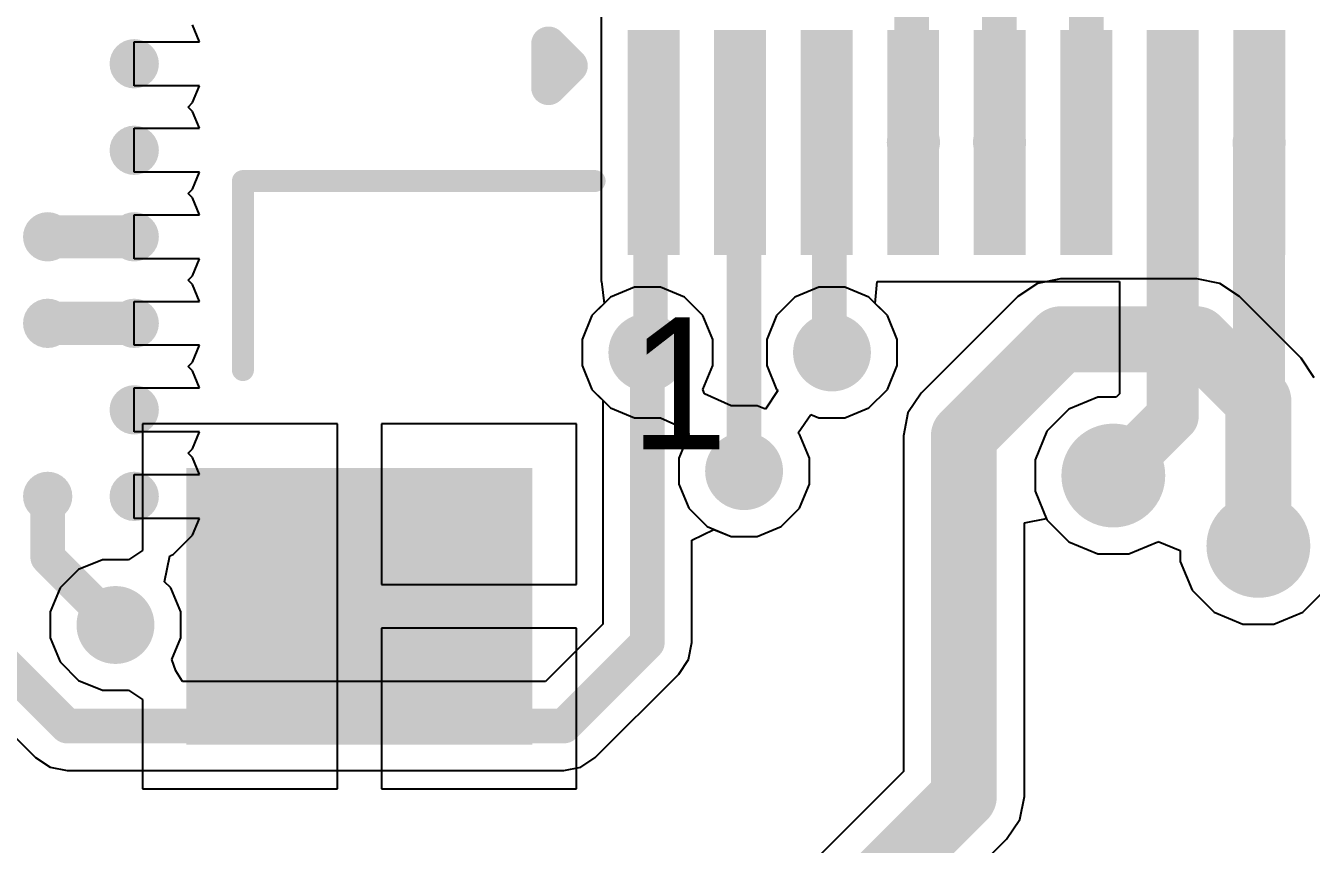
# Model space of a CAD drawing. Header units: millimetres. Extents: x -0.05 to 1.48, y -0.21 to 0.41.
# Drawn here: x 0.6704 to 0.9628, y 0.0419 to 0.2281 of the extents above; entities that cross this region are included whole.
import ezdxf

# ---------------------------------------------------------------- set-up
doc = ezdxf.new("R2010")
doc.units = ezdxf.units.MM
doc.header["$MEASUREMENT"] = 0
for name, color, linetype in [('BottomLayer', 5, 'Continuous'), ('BottomPaste', 16, 'Continuous'), ('BottomSolder', 6, 'Continuous'), ('TopLayer', 1, 'Continuous'), ('TopOverlay', 2, 'Continuous'), ('TopPaste', 8, 'Continuous'), ('TopSolder', 216, 'Continuous'), ('ViaHoleLayer', 16, 'Continuous')]:
    doc.layers.add(name, color=color, linetype=linetype)

# ---------------------------------------------------------------- blocks, each defined once
blk = doc.blocks.new('_____2____40_B_15')
at = {"layer": 'BottomLayer'}
h = blk.add_hatch(color=5, dxfattribs=at)
edge = h.paths.add_edge_path()
edge.add_arc((-0.1082677, 0.0787401), 0.0056102, 0, 360)
h = blk.add_hatch(color=5, dxfattribs=at)
edge = h.paths.add_edge_path()
edge.add_arc((-0.0885827, 0.0787401), 0.0056102, 0, 360)
h = blk.add_hatch(color=5, dxfattribs=at)
edge = h.paths.add_edge_path()
edge.add_arc((-0.0688976, 0.0787401), 0.0056102, 0, 360)
h = blk.add_hatch(color=5, dxfattribs=at)
edge = h.paths.add_edge_path()
edge.add_arc((-0.0492126, 0.0787401), 0.0056102, 0, 360)
h = blk.add_hatch(color=5, dxfattribs=at)
edge = h.paths.add_edge_path()
edge.add_arc((-0.0295275, 0.0787401), 0.0056102, 0, 360)
h = blk.add_hatch(color=5, dxfattribs=at)
edge = h.paths.add_edge_path()
edge.add_arc((-0.0098425, 0.0787401), 0.0056102, 0, 360)
h = blk.add_hatch(color=5, dxfattribs=at)
edge = h.paths.add_edge_path()
edge.add_arc((0.0098425, 0.0787401), 0.0056102, 0, 360)
h = blk.add_hatch(color=5, dxfattribs=at)
edge = h.paths.add_edge_path()
edge.add_arc((0.0295276, 0.0787401), 0.0056102, 0, 360)
h = blk.add_hatch(color=5, dxfattribs=at)
edge = h.paths.add_edge_path()
edge.add_arc((0.0492126, 0.0787401), 0.0056102, 0, 360)
h = blk.add_hatch(color=5, dxfattribs=at)
edge = h.paths.add_edge_path()
edge.add_arc((0.0688976, 0.0787401), 0.0056102, 0, 360)
h = blk.add_hatch(color=5, dxfattribs=at)
edge = h.paths.add_edge_path()
edge.add_arc((0.0885827, 0.0787401), 0.0056102, 0, 360)
h = blk.add_hatch(color=5, dxfattribs=at)
edge = h.paths.add_edge_path()
edge.add_arc((0.1082677, 0.0787401), 0.0056102, 0, 360)
h = blk.add_hatch(color=5, dxfattribs=at)
edge = h.paths.add_edge_path()
edge.add_arc((-0.1082677, 0.0590551), 0.0056102, 0, 360)
h = blk.add_hatch(color=5, dxfattribs=at)
edge = h.paths.add_edge_path()
edge.add_arc((0.1082677, 0.0590551), 0.0056102, 0, 360)
h = blk.add_hatch(color=5, dxfattribs=at)
edge = h.paths.add_edge_path()
edge.add_arc((-0.1082677, 0.03937), 0.0056102, 0, 360)
h = blk.add_hatch(color=5, dxfattribs=at)
edge = h.paths.add_edge_path()
edge.add_arc((-0.0885827, 0.03937), 0.0056102, 0, 360)
h = blk.add_hatch(color=5, dxfattribs=at)
edge = h.paths.add_edge_path()
edge.add_arc((0.1082677, 0.03937), 0.0056102, 0, 360)
h = blk.add_hatch(color=5, dxfattribs=at)
edge = h.paths.add_edge_path()
edge.add_arc((-0.1082677, 0.019685), 0.0056102, 0, 360)
h = blk.add_hatch(color=5, dxfattribs=at)
edge = h.paths.add_edge_path()
edge.add_arc((-0.0885827, 0.019685), 0.0056102, 0, 360)
h = blk.add_hatch(color=5, dxfattribs=at)
edge = h.paths.add_edge_path()
edge.add_arc((0.1082677, 0.019685), 0.0056102, 0, 360)
h = blk.add_hatch(color=5, dxfattribs=at)
edge = h.paths.add_edge_path()
edge.add_arc((-0.1082677, -1e-07), 0.0056102, 0, 360)
h = blk.add_hatch(color=5, dxfattribs=at)
edge = h.paths.add_edge_path()
edge.add_arc((0.1082677, -1e-07), 0.0056102, 0, 360)
h = blk.add_hatch(color=5, dxfattribs=at)
edge = h.paths.add_edge_path()
edge.add_arc((-0.1082677, -0.0196851), 0.0056102, 0, 360)
h = blk.add_hatch(color=5, dxfattribs=at)
edge = h.paths.add_edge_path()
edge.add_arc((0.1082677, -0.0196851), 0.0056102, 0, 360)
h = blk.add_hatch(color=5, dxfattribs=at)
edge = h.paths.add_edge_path()
edge.add_arc((-0.1082677, -0.0393701), 0.0056102, 0, 360)
h = blk.add_hatch(color=5, dxfattribs=at)
edge = h.paths.add_edge_path()
edge.add_arc((0.1082677, -0.0393701), 0.0056102, 0, 360)
h = blk.add_hatch(color=5, dxfattribs=at)
edge = h.paths.add_edge_path()
edge.add_arc((-0.1082677, -0.0590552), 0.0056102, 0, 360)
h = blk.add_hatch(color=5, dxfattribs=at)
edge = h.paths.add_edge_path()
edge.add_arc((-0.0885827, -0.0590552), 0.0056102, 0, 360)
h = blk.add_hatch(color=5, dxfattribs=at)
edge = h.paths.add_edge_path()
edge.add_arc((-0.1082677, -0.0787402), 0.0056102, 0, 360)
h = blk.add_hatch(color=5, dxfattribs=at)
edge = h.paths.add_edge_path()
edge.add_arc((-0.0885827, -0.0787402), 0.0056102, 0, 360)
h = blk.add_hatch(color=5, dxfattribs=at)
edge = h.paths.add_edge_path()
edge.add_arc((-0.0688976, -0.0787402), 0.0056102, 0, 360)
h = blk.add_hatch(color=5, dxfattribs=at)
edge = h.paths.add_edge_path()
edge.add_arc((-0.0492126, -0.0787402), 0.0056102, 0, 360)
h = blk.add_hatch(color=5, dxfattribs=at)
edge = h.paths.add_edge_path()
edge.add_arc((-0.0295275, -0.0787402), 0.0056102, 0, 360)
h = blk.add_hatch(color=5, dxfattribs=at)
edge = h.paths.add_edge_path()
edge.add_arc((-0.0098425, -0.0787402), 0.0056102, 0, 360)
h = blk.add_hatch(color=5, dxfattribs=at)
edge = h.paths.add_edge_path()
edge.add_arc((0.0098425, -0.0787402), 0.0056102, 0, 360)
h = blk.add_hatch(color=5, dxfattribs=at)
edge = h.paths.add_edge_path()
edge.add_arc((0.0295276, -0.0787402), 0.0056102, 0, 360)
h = blk.add_hatch(color=5, dxfattribs=at)
edge = h.paths.add_edge_path()
edge.add_arc((0.0492126, -0.0787402), 0.0056102, 0, 360)
h = blk.add_hatch(color=5, dxfattribs=at)
edge = h.paths.add_edge_path()
edge.add_arc((0.0688976, -0.0787402), 0.0056102, 0, 360)
h = blk.add_hatch(color=5, dxfattribs=at)
edge = h.paths.add_edge_path()
edge.add_arc((0.0885827, -0.0787402), 0.0056102, 0, 360)
h = blk.add_hatch(color=5, dxfattribs=at)
edge = h.paths.add_edge_path()
edge.add_arc((0.1082677, -0.0787402), 0.0056102, 0, 360)
at = {"layer": 'BottomPaste'}
h = blk.add_hatch(color=16, dxfattribs=at)
edge = h.paths.add_edge_path()
edge.add_arc((-0.1082677, 0.0787401), 0.0056102, 0, 360)
h = blk.add_hatch(color=16, dxfattribs=at)
edge = h.paths.add_edge_path()
edge.add_arc((-0.0885827, 0.0787401), 0.0056102, 0, 360)
h = blk.add_hatch(color=16, dxfattribs=at)
edge = h.paths.add_edge_path()
edge.add_arc((-0.0688976, 0.0787401), 0.0056102, 0, 360)
h = blk.add_hatch(color=16, dxfattribs=at)
edge = h.paths.add_edge_path()
edge.add_arc((-0.0492126, 0.0787401), 0.0056102, 0, 360)
h = blk.add_hatch(color=16, dxfattribs=at)
edge = h.paths.add_edge_path()
edge.add_arc((-0.0295275, 0.0787401), 0.0056102, 0, 360)
h = blk.add_hatch(color=16, dxfattribs=at)
edge = h.paths.add_edge_path()
edge.add_arc((-0.0098425, 0.0787401), 0.0056102, 0, 360)
h = blk.add_hatch(color=16, dxfattribs=at)
edge = h.paths.add_edge_path()
edge.add_arc((0.0098425, 0.0787401), 0.0056102, 0, 360)
h = blk.add_hatch(color=16, dxfattribs=at)
edge = h.paths.add_edge_path()
edge.add_arc((0.0295276, 0.0787401), 0.0056102, 0, 360)
h = blk.add_hatch(color=16, dxfattribs=at)
edge = h.paths.add_edge_path()
edge.add_arc((0.0492126, 0.0787401), 0.0056102, 0, 360)
h = blk.add_hatch(color=16, dxfattribs=at)
edge = h.paths.add_edge_path()
edge.add_arc((0.0688976, 0.0787401), 0.0056102, 0, 360)
h = blk.add_hatch(color=16, dxfattribs=at)
edge = h.paths.add_edge_path()
edge.add_arc((0.0885827, 0.0787401), 0.0056102, 0, 360)
h = blk.add_hatch(color=16, dxfattribs=at)
edge = h.paths.add_edge_path()
edge.add_arc((0.1082677, 0.0787401), 0.0056102, 0, 360)
h = blk.add_hatch(color=16, dxfattribs=at)
edge = h.paths.add_edge_path()
edge.add_arc((-0.1082677, 0.0590551), 0.0056102, 0, 360)
h = blk.add_hatch(color=16, dxfattribs=at)
edge = h.paths.add_edge_path()
edge.add_arc((0.1082677, 0.0590551), 0.0056102, 0, 360)
h = blk.add_hatch(color=16, dxfattribs=at)
edge = h.paths.add_edge_path()
edge.add_arc((-0.1082677, 0.03937), 0.0056102, 0, 360)
h = blk.add_hatch(color=16, dxfattribs=at)
edge = h.paths.add_edge_path()
edge.add_arc((-0.0885827, 0.03937), 0.0056102, 0, 360)
h = blk.add_hatch(color=16, dxfattribs=at)
edge = h.paths.add_edge_path()
edge.add_arc((0.1082677, 0.03937), 0.0056102, 0, 360)
h = blk.add_hatch(color=16, dxfattribs=at)
edge = h.paths.add_edge_path()
edge.add_arc((-0.1082677, 0.019685), 0.0056102, 0, 360)
h = blk.add_hatch(color=16, dxfattribs=at)
edge = h.paths.add_edge_path()
edge.add_arc((-0.0885827, 0.019685), 0.0056102, 0, 360)
h = blk.add_hatch(color=16, dxfattribs=at)
edge = h.paths.add_edge_path()
edge.add_arc((0.1082677, 0.019685), 0.0056102, 0, 360)
h = blk.add_hatch(color=16, dxfattribs=at)
edge = h.paths.add_edge_path()
edge.add_arc((-0.1082677, -1e-07), 0.0056102, 0, 360)
h = blk.add_hatch(color=16, dxfattribs=at)
edge = h.paths.add_edge_path()
edge.add_arc((0.1082677, -1e-07), 0.0056102, 0, 360)
h = blk.add_hatch(color=16, dxfattribs=at)
edge = h.paths.add_edge_path()
edge.add_arc((-0.1082677, -0.0196851), 0.0056102, 0, 360)
h = blk.add_hatch(color=16, dxfattribs=at)
edge = h.paths.add_edge_path()
edge.add_arc((0.1082677, -0.0196851), 0.0056102, 0, 360)
h = blk.add_hatch(color=16, dxfattribs=at)
edge = h.paths.add_edge_path()
edge.add_arc((-0.1082677, -0.0393701), 0.0056102, 0, 360)
h = blk.add_hatch(color=16, dxfattribs=at)
edge = h.paths.add_edge_path()
edge.add_arc((0.1082677, -0.0393701), 0.0056102, 0, 360)
h = blk.add_hatch(color=16, dxfattribs=at)
edge = h.paths.add_edge_path()
edge.add_arc((-0.1082677, -0.0590552), 0.0056102, 0, 360)
h = blk.add_hatch(color=16, dxfattribs=at)
edge = h.paths.add_edge_path()
edge.add_arc((-0.0885827, -0.0590552), 0.0056102, 0, 360)
h = blk.add_hatch(color=16, dxfattribs=at)
edge = h.paths.add_edge_path()
edge.add_arc((-0.1082677, -0.0787402), 0.0056102, 0, 360)
h = blk.add_hatch(color=16, dxfattribs=at)
edge = h.paths.add_edge_path()
edge.add_arc((-0.0885827, -0.0787402), 0.0056102, 0, 360)
h = blk.add_hatch(color=16, dxfattribs=at)
edge = h.paths.add_edge_path()
edge.add_arc((-0.0688976, -0.0787402), 0.0056102, 0, 360)
h = blk.add_hatch(color=16, dxfattribs=at)
edge = h.paths.add_edge_path()
edge.add_arc((-0.0492126, -0.0787402), 0.0056102, 0, 360)
h = blk.add_hatch(color=16, dxfattribs=at)
edge = h.paths.add_edge_path()
edge.add_arc((-0.0295275, -0.0787402), 0.0056102, 0, 360)
h = blk.add_hatch(color=16, dxfattribs=at)
edge = h.paths.add_edge_path()
edge.add_arc((-0.0098425, -0.0787402), 0.0056102, 0, 360)
h = blk.add_hatch(color=16, dxfattribs=at)
edge = h.paths.add_edge_path()
edge.add_arc((0.0098425, -0.0787402), 0.0056102, 0, 360)
h = blk.add_hatch(color=16, dxfattribs=at)
edge = h.paths.add_edge_path()
edge.add_arc((0.0295276, -0.0787402), 0.0056102, 0, 360)
h = blk.add_hatch(color=16, dxfattribs=at)
edge = h.paths.add_edge_path()
edge.add_arc((0.0492126, -0.0787402), 0.0056102, 0, 360)
h = blk.add_hatch(color=16, dxfattribs=at)
edge = h.paths.add_edge_path()
edge.add_arc((0.0688976, -0.0787402), 0.0056102, 0, 360)
h = blk.add_hatch(color=16, dxfattribs=at)
edge = h.paths.add_edge_path()
edge.add_arc((0.0885827, -0.0787402), 0.0056102, 0, 360)
h = blk.add_hatch(color=16, dxfattribs=at)
edge = h.paths.add_edge_path()
edge.add_arc((0.1082677, -0.0787402), 0.0056102, 0, 360)
at = {"layer": 'BottomSolder'}
h = blk.add_hatch(color=6, dxfattribs=at)
edge = h.paths.add_edge_path()
edge.add_arc((-0.1082677, 0.0787401), 0.0056102, 0, 360)
h = blk.add_hatch(color=6, dxfattribs=at)
edge = h.paths.add_edge_path()
edge.add_arc((-0.0885827, 0.0787401), 0.0056102, 0, 360)
h = blk.add_hatch(color=6, dxfattribs=at)
edge = h.paths.add_edge_path()
edge.add_arc((-0.0688976, 0.0787401), 0.0056102, 0, 360)
h = blk.add_hatch(color=6, dxfattribs=at)
edge = h.paths.add_edge_path()
edge.add_arc((-0.0492126, 0.0787401), 0.0056102, 0, 360)
h = blk.add_hatch(color=6, dxfattribs=at)
edge = h.paths.add_edge_path()
edge.add_arc((-0.0295275, 0.0787401), 0.0056102, 0, 360)
h = blk.add_hatch(color=6, dxfattribs=at)
edge = h.paths.add_edge_path()
edge.add_arc((-0.0098425, 0.0787401), 0.0056102, 0, 360)
h = blk.add_hatch(color=6, dxfattribs=at)
edge = h.paths.add_edge_path()
edge.add_arc((0.0098425, 0.0787401), 0.0056102, 0, 360)
h = blk.add_hatch(color=6, dxfattribs=at)
edge = h.paths.add_edge_path()
edge.add_arc((0.0295276, 0.0787401), 0.0056102, 0, 360)
h = blk.add_hatch(color=6, dxfattribs=at)
edge = h.paths.add_edge_path()
edge.add_arc((0.0492126, 0.0787401), 0.0056102, 0, 360)
h = blk.add_hatch(color=6, dxfattribs=at)
edge = h.paths.add_edge_path()
edge.add_arc((0.0688976, 0.0787401), 0.0056102, 0, 360)
h = blk.add_hatch(color=6, dxfattribs=at)
edge = h.paths.add_edge_path()
edge.add_arc((0.0885827, 0.0787401), 0.0056102, 0, 360)
h = blk.add_hatch(color=6, dxfattribs=at)
edge = h.paths.add_edge_path()
edge.add_arc((0.1082677, 0.0787401), 0.0056102, 0, 360)
h = blk.add_hatch(color=6, dxfattribs=at)
edge = h.paths.add_edge_path()
edge.add_arc((-0.1082677, 0.0590551), 0.0056102, 0, 360)
h = blk.add_hatch(color=6, dxfattribs=at)
edge = h.paths.add_edge_path()
edge.add_arc((0.1082677, 0.0590551), 0.0056102, 0, 360)
h = blk.add_hatch(color=6, dxfattribs=at)
edge = h.paths.add_edge_path()
edge.add_arc((-0.1082677, 0.03937), 0.0056102, 0, 360)
h = blk.add_hatch(color=6, dxfattribs=at)
edge = h.paths.add_edge_path()
edge.add_arc((-0.0885827, 0.03937), 0.0056102, 0, 360)
h = blk.add_hatch(color=6, dxfattribs=at)
edge = h.paths.add_edge_path()
edge.add_arc((0.1082677, 0.03937), 0.0056102, 0, 360)
h = blk.add_hatch(color=6, dxfattribs=at)
edge = h.paths.add_edge_path()
edge.add_arc((-0.1082677, 0.019685), 0.0056102, 0, 360)
h = blk.add_hatch(color=6, dxfattribs=at)
edge = h.paths.add_edge_path()
edge.add_arc((-0.0885827, 0.019685), 0.0056102, 0, 360)
h = blk.add_hatch(color=6, dxfattribs=at)
edge = h.paths.add_edge_path()
edge.add_arc((0.1082677, 0.019685), 0.0056102, 0, 360)
h = blk.add_hatch(color=6, dxfattribs=at)
edge = h.paths.add_edge_path()
edge.add_arc((-0.1082677, -1e-07), 0.0056102, 0, 360)
h = blk.add_hatch(color=6, dxfattribs=at)
edge = h.paths.add_edge_path()
edge.add_arc((0.1082677, -1e-07), 0.0056102, 0, 360)
h = blk.add_hatch(color=6, dxfattribs=at)
edge = h.paths.add_edge_path()
edge.add_arc((-0.1082677, -0.0196851), 0.0056102, 0, 360)
h = blk.add_hatch(color=6, dxfattribs=at)
edge = h.paths.add_edge_path()
edge.add_arc((0.1082677, -0.0196851), 0.0056102, 0, 360)
h = blk.add_hatch(color=6, dxfattribs=at)
edge = h.paths.add_edge_path()
edge.add_arc((-0.1082677, -0.0393701), 0.0056102, 0, 360)
h = blk.add_hatch(color=6, dxfattribs=at)
edge = h.paths.add_edge_path()
edge.add_arc((0.1082677, -0.0393701), 0.0056102, 0, 360)
h = blk.add_hatch(color=6, dxfattribs=at)
edge = h.paths.add_edge_path()
edge.add_arc((-0.1082677, -0.0590552), 0.0056102, 0, 360)
h = blk.add_hatch(color=6, dxfattribs=at)
edge = h.paths.add_edge_path()
edge.add_arc((-0.0885827, -0.0590552), 0.0056102, 0, 360)
h = blk.add_hatch(color=6, dxfattribs=at)
edge = h.paths.add_edge_path()
edge.add_arc((-0.1082677, -0.0787402), 0.0056102, 0, 360)
h = blk.add_hatch(color=6, dxfattribs=at)
edge = h.paths.add_edge_path()
edge.add_arc((-0.0885827, -0.0787402), 0.0056102, 0, 360)
h = blk.add_hatch(color=6, dxfattribs=at)
edge = h.paths.add_edge_path()
edge.add_arc((-0.0688976, -0.0787402), 0.0056102, 0, 360)
h = blk.add_hatch(color=6, dxfattribs=at)
edge = h.paths.add_edge_path()
edge.add_arc((-0.0492126, -0.0787402), 0.0056102, 0, 360)
h = blk.add_hatch(color=6, dxfattribs=at)
edge = h.paths.add_edge_path()
edge.add_arc((-0.0295275, -0.0787402), 0.0056102, 0, 360)
h = blk.add_hatch(color=6, dxfattribs=at)
edge = h.paths.add_edge_path()
edge.add_arc((-0.0098425, -0.0787402), 0.0056102, 0, 360)
h = blk.add_hatch(color=6, dxfattribs=at)
edge = h.paths.add_edge_path()
edge.add_arc((0.0098425, -0.0787402), 0.0056102, 0, 360)
h = blk.add_hatch(color=6, dxfattribs=at)
edge = h.paths.add_edge_path()
edge.add_arc((0.0295276, -0.0787402), 0.0056102, 0, 360)
h = blk.add_hatch(color=6, dxfattribs=at)
edge = h.paths.add_edge_path()
edge.add_arc((0.0492126, -0.0787402), 0.0056102, 0, 360)
h = blk.add_hatch(color=6, dxfattribs=at)
edge = h.paths.add_edge_path()
edge.add_arc((0.0688976, -0.0787402), 0.0056102, 0, 360)
h = blk.add_hatch(color=6, dxfattribs=at)
edge = h.paths.add_edge_path()
edge.add_arc((0.0885827, -0.0787402), 0.0056102, 0, 360)
h = blk.add_hatch(color=6, dxfattribs=at)
edge = h.paths.add_edge_path()
edge.add_arc((0.1082677, -0.0787402), 0.0056102, 0, 360)
blk = doc.blocks.new('AFC01_S10FCC_00_17')
at = {"layer": 'TopLayer'}
for points in [[(-0.0826771, 0.02716545), (-0.0944881, 0.02716545), (-0.0944881, 0.07834655), (-0.0826771, 0.07834655)], [(-0.0629921, 0.02716545), (-0.0748031, 0.02716545), (-0.0748031, 0.07834655), (-0.0629921, 0.07834655)], [(-0.043307, 0.02716545), (-0.055118, 0.02716545), (-0.055118, 0.07834655), (-0.043307, 0.07834655)], [(-0.023622, 0.02716545), (-0.035433, 0.02716545), (-0.035433, 0.07834655), (-0.023622, 0.07834655)], [(-0.003936900000000003, 0.02716545), (-0.0157479, 0.02716545), (-0.0157479, 0.07834655), (-0.003936899999999998, 0.07834655)], [(0.0157481, 0.02716545), (0.003937099999999997, 0.02716545), (0.003937100000000003, 0.07834655), (0.0157481, 0.07834655)], [(0.0354331, 0.02716545), (0.0236221, 0.02716545), (0.0236221, 0.07834655), (0.0354331, 0.07834655)], [(0.0551182, 0.02716545), (0.0433072, 0.02716545), (0.0433072, 0.07834655), (0.0551182, 0.07834655)], [(-0.1161416, -0.08425185), (-0.1948818, -0.08425185), (-0.1948818, -0.02125974999999999), (-0.1161416, -0.02125975)]]:
    blk.add_hatch(color=1, dxfattribs=at).paths.add_polyline_path(points)
at = {"layer": 'TopPaste'}
for points in [[(-0.0826771, 0.02716545), (-0.0944881, 0.02716545), (-0.0944881, 0.07834655), (-0.0826771, 0.07834655)], [(-0.0629921, 0.02716545), (-0.0748031, 0.02716545), (-0.0748031, 0.07834655), (-0.0629921, 0.07834655)], [(-0.043307, 0.02716545), (-0.055118, 0.02716545), (-0.055118, 0.07834655), (-0.043307, 0.07834655)], [(-0.023622, 0.02716545), (-0.035433, 0.02716545), (-0.035433, 0.07834655), (-0.023622, 0.07834655)], [(-0.003936900000000003, 0.02716545), (-0.0157479, 0.02716545), (-0.0157479, 0.07834655), (-0.003936899999999998, 0.07834655)], [(0.0157481, 0.02716545), (0.003937099999999997, 0.02716545), (0.003937100000000003, 0.07834655), (0.0157481, 0.07834655)], [(0.0354331, 0.02716545), (0.0236221, 0.02716545), (0.0236221, 0.07834655), (0.0354331, 0.07834655)], [(0.0551182, 0.02716545), (0.0433072, 0.02716545), (0.0433072, 0.07834655), (0.0551182, 0.07834655)], [(-0.1161416, -0.08425185), (-0.1948818, -0.08425185), (-0.1948818, -0.02125974999999999), (-0.1161416, -0.02125975)]]:
    blk.add_hatch(color=8, dxfattribs=at).paths.add_polyline_path(points)
at = {"layer": 'TopSolder'}
for points in [[(-0.0826771, 0.02716545), (-0.0944881, 0.02716545), (-0.0944881, 0.07834655), (-0.0826771, 0.07834655)], [(-0.0629921, 0.02716545), (-0.0748031, 0.02716545), (-0.0748031, 0.07834655), (-0.0629921, 0.07834655)], [(-0.043307, 0.02716545), (-0.055118, 0.02716545), (-0.055118, 0.07834655), (-0.043307, 0.07834655)], [(-0.023622, 0.02716545), (-0.035433, 0.02716545), (-0.035433, 0.07834655), (-0.023622, 0.07834655)], [(-0.003936900000000003, 0.02716545), (-0.0157479, 0.02716545), (-0.0157479, 0.07834655), (-0.003936899999999998, 0.07834655)], [(0.0157481, 0.02716545), (0.003937099999999997, 0.02716545), (0.003937100000000003, 0.07834655), (0.0157481, 0.07834655)], [(0.0354331, 0.02716545), (0.0236221, 0.02716545), (0.0236221, 0.07834655), (0.0354331, 0.07834655)], [(0.0551182, 0.02716545), (0.0433072, 0.02716545), (0.0433072, 0.07834655), (0.0551182, 0.07834655)], [(-0.1161416, -0.08425185), (-0.1948818, -0.08425185), (-0.1948818, -0.02125974999999999), (-0.1161416, -0.02125975)]]:
    blk.add_hatch(color=216, dxfattribs=at).paths.add_polyline_path(points)
at = {"layer": 'TopOverlay'}
for points, const_width in [([(-0.1124881, 0.0652204), (-0.1124881, 0.0752204)], 0.007874), ([(-0.1124881, 0.0752204), (-0.1074881, 0.0702204)], 0.007874), ([(-0.1124881, 0.0652204), (-0.1074881, 0.0702204)], 0.007874), ([(-0.182, 0.001), (-0.182, 0.044)], 0.005), ([(-0.182, 0.044), (-0.102, 0.044)], 0.005)]:
    blk.add_lwpolyline(points, dxfattribs=dict(at, const_width=const_width))
for points, const_width in [([(-0.1144566, 0.0752204, 1), (-0.1105196, 0.0752204, 1)], 0.003937), ([(-0.1144566, 0.0752204, 1), (-0.1105196, 0.0752204, 1)], 0.003937), ([(-0.1094566, 0.0702204, 1), (-0.1055196, 0.0702204, 1)], 0.003937), ([(-0.1094566, 0.0702204, 1), (-0.1055196, 0.0702204, 1)], 0.003937), ([(-0.1144566, 0.0652204, 1), (-0.1105196, 0.0652204, 1)], 0.003937), ([(-0.1144566, 0.0652204, 1), (-0.1105196, 0.0652204, 1)], 0.003937), ([(-0.18325, 0.044, 1), (-0.18075, 0.044, 1)], 0.0025), ([(-0.18325, 0.044, 1), (-0.18075, 0.044, 1)], 0.0025), ([(-0.10325, 0.044, 1), (-0.10075, 0.044, 1)], 0.0025), ([(-0.18325, 0.001, 1), (-0.18075, 0.001, 1)], 0.0025)]:
    blk.add_lwpolyline(points, format="xyb", close=True, dxfattribs=dict(at, const_width=const_width))
blk.add_text('1', height=0.03, dxfattribs=at).set_placement((-0.094, -0.017))

msp = doc.modelspace()

# ---------------------------------------------------------------- hatches: boundary and pattern name
at = {"layer": 'BottomLayer'}
h = msp.add_hatch(color=5, dxfattribs=at)
edge = h.paths.add_edge_path()
edge.add_arc((0.8117865, 0.1537865), 0.0088582, 0, 360)
h = msp.add_hatch(color=5, dxfattribs=at)
edge = h.paths.add_edge_path()
edge.add_arc((0.8537865, 0.1537865), 0.0088582, 0, 360)
h = msp.add_hatch(color=5, dxfattribs=at)
edge = h.paths.add_edge_path()
edge.add_arc((0.9177865, 0.1257865), 0.011811, 0, 360)
h = msp.add_hatch(color=5, dxfattribs=at)
edge = h.paths.add_edge_path()
edge.add_arc((0.8337865, 0.1267865), 0.0088582, 0, 360)
h = msp.add_hatch(color=5, dxfattribs=at)
edge = h.paths.add_edge_path()
edge.add_arc((0.9507865, 0.1097865), 0.011811, 0, 360)
h = msp.add_hatch(color=5, dxfattribs=at)
edge = h.paths.add_edge_path()
edge.add_arc((0.6907865, 0.0917865), 0.0088582, 0, 360)
at = {"layer": 'BottomSolder'}
h = msp.add_hatch(color=6, dxfattribs=at)
edge = h.paths.add_edge_path()
edge.add_arc((0.8117865, 0.1537865), 0.003937, 0, 360)
h = msp.add_hatch(color=6, dxfattribs=at)
edge = h.paths.add_edge_path()
edge.add_arc((0.8537865, 0.1537865), 0.003937, 0, 360)
h = msp.add_hatch(color=6, dxfattribs=at)
edge = h.paths.add_edge_path()
edge.add_arc((0.9177865, 0.1257865), 0.0059055, 0, 360)
h = msp.add_hatch(color=6, dxfattribs=at)
edge = h.paths.add_edge_path()
edge.add_arc((0.8337865, 0.1267865), 0.003937, 0, 360)
h = msp.add_hatch(color=6, dxfattribs=at)
edge = h.paths.add_edge_path()
edge.add_arc((0.9507865, 0.1097865), 0.0059055, 0, 360)
h = msp.add_hatch(color=6, dxfattribs=at)
edge = h.paths.add_edge_path()
edge.add_arc((0.6907865, 0.0917865), 0.003937, 0, 360)
at = {"layer": 'TopLayer'}
h = msp.add_hatch(color=1, dxfattribs=at)
edge = h.paths.add_edge_path()
edge.add_arc((0.8117865, 0.1537865), 0.0088582, 0, 360)
h = msp.add_hatch(color=1, dxfattribs=at)
edge = h.paths.add_edge_path()
edge.add_arc((0.8537865, 0.1537865), 0.0088582, 0, 360)
h = msp.add_hatch(color=1, dxfattribs=at)
edge = h.paths.add_edge_path()
edge.add_arc((0.9177865, 0.1257865), 0.011811, 0, 360)
h = msp.add_hatch(color=1, dxfattribs=at)
edge = h.paths.add_edge_path()
edge.add_arc((0.8337865, 0.1267865), 0.0088582, 0, 360)
h = msp.add_hatch(color=1, dxfattribs=at)
edge = h.paths.add_edge_path()
edge.add_arc((0.9507865, 0.1097865), 0.011811, 0, 360)
h = msp.add_hatch(color=1, dxfattribs=at)
edge = h.paths.add_edge_path()
edge.add_arc((0.6907865, 0.0917865), 0.0088582, 0, 360)
at = {"layer": 'TopSolder'}
h = msp.add_hatch(color=216, dxfattribs=at)
edge = h.paths.add_edge_path()
edge.add_arc((0.8117865, 0.1537865), 0.003937, 0, 360)
h = msp.add_hatch(color=216, dxfattribs=at)
edge = h.paths.add_edge_path()
edge.add_arc((0.8537865, 0.1537865), 0.003937, 0, 360)
h = msp.add_hatch(color=216, dxfattribs=at)
edge = h.paths.add_edge_path()
edge.add_arc((0.9177865, 0.1257865), 0.0059055, 0, 360)
h = msp.add_hatch(color=216, dxfattribs=at)
edge = h.paths.add_edge_path()
edge.add_arc((0.8337865, 0.1267865), 0.003937, 0, 360)
h = msp.add_hatch(color=216, dxfattribs=at)
edge = h.paths.add_edge_path()
edge.add_arc((0.9507865, 0.1097865), 0.0059055, 0, 360)
h = msp.add_hatch(color=216, dxfattribs=at)
edge = h.paths.add_edge_path()
edge.add_arc((0.6907865, 0.0917865), 0.003937, 0, 360)
at = {"layer": 'ViaHoleLayer'}
h = msp.add_hatch(color=16, dxfattribs=at)
edge = h.paths.add_edge_path()
edge.add_arc((0.8117865, 0.1537865), 0.003937, 0, 360)
h = msp.add_hatch(color=16, dxfattribs=at)
edge = h.paths.add_edge_path()
edge.add_arc((0.8537865, 0.1537865), 0.003937, 0, 360)
h = msp.add_hatch(color=16, dxfattribs=at)
edge = h.paths.add_edge_path()
edge.add_arc((0.9177865, 0.1257865), 0.0059055, 0, 360)
h = msp.add_hatch(color=16, dxfattribs=at)
edge = h.paths.add_edge_path()
edge.add_arc((0.8337865, 0.1267865), 0.003937, 0, 360)
h = msp.add_hatch(color=16, dxfattribs=at)
edge = h.paths.add_edge_path()
edge.add_arc((0.9507865, 0.1097865), 0.0059055, 0, 360)
h = msp.add_hatch(color=16, dxfattribs=at)
edge = h.paths.add_edge_path()
edge.add_arc((0.6907865, 0.0917865), 0.003937, 0, 360)

# ---------------------------------------------------------------- linework, layer by layer
at = {"layer": 'BottomLayer'}
for p, q in [((0.7098795, 0.2244716), (0.7082879, 0.2283141)), ((0.6950544, 0.2144716), (0.6950544, 0.2244716)), ((0.6950544, 0.2244716), (0.7098795, 0.2244716)), ((0.7098795, 0.2144716), (0.6950544, 0.2144716)), ((0.7082879, 0.2106291), (0.7098795, 0.2144716)), ((0.7072879, 0.2096291), (0.7082879, 0.2106291)), ((0.7082879, 0.2086291), (0.7072879, 0.2096291)), ((0.7098795, 0.2047866), (0.7082879, 0.2086291)), ((0.6950544, 0.1947866), (0.6950544, 0.2047866)), ((0.6950544, 0.2047866), (0.7098795, 0.2047866)), ((0.7098795, 0.1947866), (0.6950544, 0.1947866)), ((0.7082879, 0.1909441), (0.7098795, 0.1947866)), ((0.7072879, 0.189944), (0.7082879, 0.1909441)), ((0.7082879, 0.188944), (0.7072879, 0.189944)), ((0.7098794, 0.1851017), (0.7082879, 0.188944)), ((0.6950544, 0.1751017), (0.6950544, 0.1851017)), ((0.6950544, 0.1851017), (0.7098794, 0.1851017)), ((0.7098796, 0.1751017), (0.6950544, 0.1751017)), ((0.7082879, 0.171259), (0.7098796, 0.1751017)), ((0.7072879, 0.170259), (0.7082879, 0.171259)), ((0.7082879, 0.169259), (0.7072879, 0.170259)), ((0.9057865, 0.170551), (0.9005191, 0.1695032)), ((0.9367865, 0.170551), (0.9057865, 0.170551)), ((0.942054, 0.1695032), (0.9367865, 0.170551)), ((0.7098796, 0.1654163), (0.7082879, 0.169259)), ((0.808831, 0.1686447), (0.80337, 0.1663827)), ((0.814742, 0.1686447), (0.808831, 0.1686447)), ((0.820203, 0.1663827), (0.814742, 0.1686447)), ((0.850831, 0.1686447), (0.84537, 0.1663827)), ((0.856742, 0.1686447), (0.850831, 0.1686447)), ((0.862203, 0.1663827), (0.856742, 0.1686447)), ((0.9005191, 0.1695032), (0.8960535, 0.1665195)), ((0.9465195, 0.1665195), (0.942054, 0.1695032)), ((0.6950544, 0.1554163), (0.6950544, 0.1654163)), ((0.6950544, 0.1654163), (0.7098796, 0.1654163)), ((0.80337, 0.1663827), (0.7991903, 0.162203)), ((0.8243827, 0.162203), (0.820203, 0.1663827)), ((0.84537, 0.1663827), (0.8411903, 0.162203)), ((0.8663827, 0.162203), (0.862203, 0.1663827)), ((0.8960535, 0.1665195), (0.8740535, 0.1445195)), ((0.9605195, 0.1525195), (0.9465195, 0.1665195)), ((0.7991903, 0.162203), (0.7969283, 0.156742)), ((0.8266447, 0.156742), (0.8243827, 0.162203)), ((0.8411903, 0.162203), (0.8389283, 0.156742)), ((0.8686447, 0.156742), (0.8663827, 0.162203)), ((0.7098794, 0.1554163), (0.6950544, 0.1554163)), ((0.7082879, 0.151574), (0.7098794, 0.1554163)), ((0.7969283, 0.156742), (0.7969283, 0.150831)), ((0.8266447, 0.150831), (0.8266447, 0.156742)), ((0.8389283, 0.156742), (0.8389283, 0.150831)), ((0.8686447, 0.150831), (0.8686447, 0.156742)), ((0.9635032, 0.1480539), (0.9605195, 0.1525195)), ((0.7072879, 0.150574), (0.7082879, 0.151574)), ((0.7082879, 0.1495739), (0.7072879, 0.150574)), ((0.7098795, 0.1457314), (0.7082879, 0.1495739)), ((0.7969283, 0.150831), (0.7991903, 0.14537)), ((0.8243827, 0.1453701), (0.8266447, 0.150831)), ((0.8389283, 0.150831), (0.8411903, 0.14537)), ((0.8663827, 0.14537), (0.8686447, 0.150831)), ((0.6950544, 0.1357314), (0.6950544, 0.1457314)), ((0.6950544, 0.1457314), (0.7098795, 0.1457314)), ((0.7991903, 0.14537), (0.8016548, 0.1429055)), ((0.8247625, 0.1444011), (0.8243827, 0.1453701)), ((0.8308311, 0.1416447), (0.8247625, 0.1444011)), ((0.8414563, 0.145104), (0.8386241, 0.1408651)), ((0.8411903, 0.14537), (0.8414563, 0.145104)), ((0.862203, 0.1411903), (0.8663827, 0.14537)), ((0.8740535, 0.1445195), (0.8710698, 0.140054)), ((0.8016548, 0.1429055), (0.8016548, 0.0919832)), ((0.836742, 0.1416447), (0.8308311, 0.1416447)), ((0.8386241, 0.1408651), (0.836742, 0.1416447)), ((0.856742, 0.1389283), (0.862203, 0.1411903)), ((0.8461167, 0.135469), (0.8489489, 0.1397079)), ((0.8489489, 0.1397079), (0.850831, 0.1389283)), ((0.850831, 0.1389283), (0.856742, 0.1389283)), ((0.8710698, 0.140054), (0.870022, 0.1347865)), ((0.7098795, 0.1357314), (0.6950544, 0.1357314)), ((0.7082879, 0.1318889), (0.7098795, 0.1357314)), ((0.8463827, 0.135203), (0.8461167, 0.135469)), ((0.8486447, 0.129742), (0.8463827, 0.135203)), ((0.870022, 0.1347865), (0.870022, 0.0584879)), ((0.7072879, 0.1308889), (0.7082879, 0.1318889)), ((0.7082879, 0.1298889), (0.7072879, 0.1308889)), ((0.7098795, 0.1260464), (0.7082879, 0.1298889)), ((0.8486447, 0.123831), (0.8486447, 0.129742)), ((0.6950544, 0.1160464), (0.6950544, 0.1260464)), ((0.6950544, 0.1260464), (0.7098795, 0.1260464)), ((0.8463827, 0.11837), (0.8486447, 0.123831)), ((0.842203, 0.1141903), (0.8463827, 0.11837)), ((0.7098795, 0.1160464), (0.6950544, 0.1160464)), ((0.7082879, 0.1122039), (0.7098795, 0.1160464)), ((0.836742, 0.1119283), (0.842203, 0.1141903)), ((0.897551, 0.1150313), (0.902551, 0.1160259)), ((0.897551, 0.0527865), (0.897551, 0.1150313)), ((0.902551, 0.1160259), (0.9026871, 0.1156974)), ((0.9026871, 0.1156974), (0.9076974, 0.1106871)), ((0.7038967, 0.1078127), (0.7082879, 0.1122039)), ((0.8219182, 0.1111092), (0.8269183, 0.113549)), ((0.8269183, 0.113549), (0.830831, 0.1119283)), ((0.830831, 0.1119283), (0.836742, 0.1119283)), ((0.8219182, 0.0877865), (0.8219182, 0.1111092)), ((0.9076974, 0.1106871), (0.9142437, 0.1079755)), ((0.9213293, 0.1079755), (0.9278756, 0.1106871)), ((0.9278756, 0.1106871), (0.9279755, 0.110787)), ((0.9279755, 0.110787), (0.9329755, 0.1087159)), ((0.9329755, 0.1087159), (0.9329755, 0.1062437)), ((0.7019792, 0.1016065), (0.7031524, 0.1075044)), ((0.7031524, 0.1075044), (0.7038967, 0.1078127)), ((0.9142437, 0.1079755), (0.9213293, 0.1079755)), ((0.9329755, 0.1062437), (0.9356871, 0.0996974)), ((0.7033827, 0.100203), (0.7019792, 0.1016065)), ((0.7056447, 0.094742), (0.7033827, 0.100203)), ((0.9356871, 0.0996974), (0.9406974, 0.0946871)), ((0.9608756, 0.0946871), (0.9658859, 0.0996974)), ((0.7056447, 0.088831), (0.7056447, 0.094742)), ((0.9406974, 0.0946871), (0.9472437, 0.0919755)), ((0.9543293, 0.0919755), (0.9608756, 0.0946871)), ((0.8016548, 0.0919832), (0.7885898, 0.0789182)), ((0.9472437, 0.0919755), (0.9543293, 0.0919755)), ((0.7036098, 0.0839182), (0.7056447, 0.088831)), ((0.821147, 0.0839093), (0.8219182, 0.0877865)), ((0.7045465, 0.0813922), (0.7036098, 0.0839182)), ((0.8189507, 0.0806223), (0.821147, 0.0839093)), ((0.706002, 0.0789182), (0.7045465, 0.0813922)), ((0.7999507, 0.0616223), (0.8189507, 0.0806223)), ((0.6576223, 0.0766224), (0.6726224, 0.0616223)), ((0.7885898, 0.0789182), (0.706002, 0.0789182)), ((0.6726224, 0.0616223), (0.6759094, 0.059426)), ((0.7966638, 0.059426), (0.7999507, 0.0616223)), ((0.6759094, 0.059426), (0.6797866, 0.0586548)), ((0.6797866, 0.0586548), (0.7927865, 0.0586548)), ((0.7927865, 0.0586548), (0.7966638, 0.059426)), ((0.870022, 0.0584879), (0.838085, 0.026551)), ((0.8965032, 0.0475191), (0.897551, 0.0527865)), ((0.8935195, 0.0430535), (0.8965032, 0.0475191)), ((0.8535195, 0.0030535), (0.8935192, 0.0430533)), ((0.8935192, 0.0430533), (0.8935195, 0.0430535))]:
    msp.add_line(p, q, dxfattribs=at)
for points, const_width in [([(0.6753692, 0.1801015), (0.6950542, 0.1801015)], 0.0098425), ([(0.6753692, 0.1604165), (0.6950542, 0.1604165)], 0.0098425), ([(0.8837865, 0.1347865), (0.9057865, 0.1567865)], 0.015), ([(0.9057865, 0.1567865), (0.9367865, 0.1567865)], 0.015), ([(0.9367865, 0.1567865), (0.9507865, 0.1427865)], 0.015), ([(0.8117865, 0.0877865), (0.8117865, 0.1537865)], 0.007874), ([(0.9507865, 0.1097865), (0.9507865, 0.1427865)], 0.015), ([(0.8837865, 0.0527865), (0.8837865, 0.1347865)], 0.015), ([(0.6753692, 0.1210464), (0.6756027, 0.1208129)], 0.01), ([(0.6753692, 0.1072038), (0.6753692, 0.1210464)], 0.007874), ([(0.6753692, 0.1072038), (0.6907865, 0.0917865)], 0.007874), ([(0.7927865, 0.0687865), (0.8117865, 0.0877865)], 0.007874), ([(0.6647865, 0.0837866), (0.6797866, 0.0687865)], 0.007874), ([(0.6797866, 0.0687865), (0.7927865, 0.0687865)], 0.007874), ([(0.8437865, 0.0127865), (0.8837865, 0.0527865)], 0.015)]:
    msp.add_lwpolyline(points, dxfattribs=dict(at, const_width=const_width))
for points, const_width in [([(0.6729086, 0.1801015, 1), (0.6778298, 0.1801015, 1)], 0.0049212), ([(0.6925936, 0.1801015, 1), (0.6975148, 0.1801015, 1)], 0.0049212), ([(0.6729086, 0.1604165, 1), (0.6778298, 0.1604165, 1)], 0.0049212), ([(0.6925936, 0.1604165, 1), (0.6975148, 0.1604165, 1)], 0.0049212), ([(0.9020365, 0.1567865, 1), (0.9095365, 0.1567865, 1)], 0.0075), ([(0.9020365, 0.1567865, 1), (0.9095365, 0.1567865, 1)], 0.0075), ([(0.9330365, 0.1567865, 1), (0.9405365, 0.1567865, 1)], 0.0075), ([(0.9330365, 0.1567865, 1), (0.9405365, 0.1567865, 1)], 0.0075), ([(0.809818, 0.1537865, 1), (0.813755, 0.1537865, 1)], 0.003937), ([(0.9470365, 0.1427865, 1), (0.9545365, 0.1427865, 1)], 0.0075), ([(0.9470365, 0.1427865, 1), (0.9545365, 0.1427865, 1)], 0.0075), ([(0.8800365, 0.1347865, 1), (0.8875365, 0.1347865, 1)], 0.0075), ([(0.8800365, 0.1347865, 1), (0.8875365, 0.1347865, 1)], 0.0075), ([(0.6728692, 0.1210464, 1), (0.6778692, 0.1210464, 1)], 0.005), ([(0.6731027, 0.1208129, 1), (0.6781027, 0.1208129, 1)], 0.005), ([(0.6734007, 0.1210464, 1), (0.6773377, 0.1210464, 1)], 0.003937), ([(0.9470365, 0.1097865, 1), (0.9545365, 0.1097865, 1)], 0.0075), ([(0.6734007, 0.1072038, 1), (0.6773377, 0.1072038, 1)], 0.003937), ([(0.6734007, 0.1072038, 1), (0.6773377, 0.1072038, 1)], 0.003937), ([(0.688818, 0.0917865, 1), (0.692755, 0.0917865, 1)], 0.003937), ([(0.809818, 0.0877865, 1), (0.813755, 0.0877865, 1)], 0.003937), ([(0.809818, 0.0877865, 1), (0.813755, 0.0877865, 1)], 0.003937), ([(0.6778181, 0.0687865, 1), (0.6817551, 0.0687865, 1)], 0.003937), ([(0.6778181, 0.0687865, 1), (0.6817551, 0.0687865, 1)], 0.003937), ([(0.790818, 0.0687865, 1), (0.794755, 0.0687865, 1)], 0.003937), ([(0.790818, 0.0687865, 1), (0.794755, 0.0687865, 1)], 0.003937), ([(0.8800365, 0.0527865, 1), (0.8875365, 0.0527865, 1)], 0.0075), ([(0.8800365, 0.0527865, 1), (0.8875365, 0.0527865, 1)], 0.0075)]:
    msp.add_lwpolyline(points, format="xyb", close=True, dxfattribs=dict(at, const_width=const_width))
at = {"layer": 'TopLayer'}
for p, q in [((0.8012984, 0.233133), (0.8012984, 0.169952)), ((0.8012984, 0.169952), (0.8013393, 0.169952)), ((0.8013393, 0.169952), (0.8019393, 0.164952)), ((0.8636337, 0.164952), (0.8640889, 0.169952)), ((0.8640889, 0.169952), (0.9191754, 0.169952)), ((0.9191754, 0.169952), (0.9191754, 0.1443421)), ((0.8019393, 0.164952), (0.7991903, 0.162203)), ((0.8663827, 0.162203), (0.8636337, 0.164952)), ((0.7991903, 0.162203), (0.7969283, 0.156742)), ((0.8686447, 0.156742), (0.8663827, 0.162203)), ((0.7969283, 0.156742), (0.7969283, 0.150831)), ((0.8686447, 0.150831), (0.8686447, 0.156742)), ((0.7969283, 0.150831), (0.7991903, 0.14537)), ((0.8663827, 0.14537), (0.8686447, 0.150831)), ((0.7991903, 0.14537), (0.80337, 0.1411903)), ((0.862203, 0.1411903), (0.8663827, 0.14537)), ((0.9142437, 0.1435975), (0.9076974, 0.1408859)), ((0.9184308, 0.1435975), (0.9142437, 0.1435975)), ((0.9191754, 0.1443421), (0.9184308, 0.1435975)), ((0.80337, 0.1411903), (0.808831, 0.1389283)), ((0.856742, 0.1389283), (0.862203, 0.1411903)), ((0.9076974, 0.1408859), (0.9026871, 0.1358756)), ((0.7412746, 0.1375267), (0.6969047, 0.1375267)), ((0.6969047, 0.1375267), (0.6969047, 0.108758)), ((0.7412746, 0.0960309), (0.7412746, 0.1375267)), ((0.7956449, 0.1375267), (0.7512746, 0.1375267)), ((0.7512746, 0.1375267), (0.7512746, 0.1010309)), ((0.7956449, 0.1010309), (0.7956449, 0.1375267)), ((0.808831, 0.1389283), (0.8147419, 0.1389283)), ((0.8147419, 0.1389283), (0.8208105, 0.1361719)), ((0.8461167, 0.135469), (0.8489489, 0.1397079)), ((0.8489489, 0.1397079), (0.850831, 0.1389283)), ((0.850831, 0.1389283), (0.856742, 0.1389283)), ((0.8211903, 0.1352029), (0.8189283, 0.129742)), ((0.8208105, 0.1361719), (0.8211903, 0.1352029)), ((0.8463827, 0.135203), (0.8461167, 0.135469)), ((0.8486447, 0.129742), (0.8463827, 0.135203)), ((0.9026871, 0.1358756), (0.8999755, 0.1293293)), ((0.8189283, 0.129742), (0.8189283, 0.123831)), ((0.8486447, 0.123831), (0.8486447, 0.129742)), ((0.8999755, 0.1293293), (0.8999755, 0.1222437)), ((0.8189283, 0.123831), (0.8211903, 0.11837)), ((0.8463827, 0.11837), (0.8486447, 0.123831)), ((0.8999755, 0.1222437), (0.9026871, 0.1156974)), ((0.8211903, 0.11837), (0.82537, 0.1141903)), ((0.842203, 0.1141903), (0.8463827, 0.11837)), ((0.82537, 0.1141903), (0.830831, 0.1119283)), ((0.836742, 0.1119283), (0.842203, 0.1141903)), ((0.9026871, 0.1156974), (0.9076974, 0.1106871)), ((0.830831, 0.1119283), (0.836742, 0.1119283)), ((0.6969047, 0.108758), (0.6937419, 0.1066447)), ((0.9076974, 0.1106871), (0.9142437, 0.1079755)), ((0.9213293, 0.1079755), (0.9278756, 0.1106871)), ((0.9278756, 0.1106871), (0.9279755, 0.110787)), ((0.9279755, 0.110787), (0.9329755, 0.1087159)), ((0.9329755, 0.1087159), (0.9329755, 0.1062437)), ((0.687831, 0.1066447), (0.68237, 0.1043827)), ((0.6937419, 0.1066447), (0.687831, 0.1066447)), ((0.9142437, 0.1079755), (0.9213293, 0.1079755)), ((0.9329755, 0.1062437), (0.9356871, 0.0996974)), ((0.68237, 0.1043827), (0.6781903, 0.100203)), ((0.6781903, 0.100203), (0.6759283, 0.094742)), ((0.7512746, 0.1010309), (0.7956449, 0.1010309)), ((0.9356871, 0.0996974), (0.9406974, 0.0946871)), ((0.9608756, 0.0946871), (0.9658859, 0.0996974)), ((0.6759283, 0.094742), (0.6759283, 0.088831)), ((0.7412746, 0.0545347), (0.7412746, 0.0960309)), ((0.9406974, 0.0946871), (0.9472437, 0.0919755)), ((0.9543293, 0.0919755), (0.9608756, 0.0946871)), ((0.7956449, 0.0910309), (0.7512746, 0.0910309)), ((0.7512746, 0.0910309), (0.7512746, 0.0545347)), ((0.7956449, 0.0545347), (0.7956449, 0.0910309)), ((0.9472437, 0.0919755), (0.9543293, 0.0919755)), ((0.6759283, 0.088831), (0.6781903, 0.08337)), ((0.6781903, 0.08337), (0.68237, 0.0791903)), ((0.68237, 0.0791903), (0.687831, 0.0769283)), ((0.687831, 0.0769283), (0.6937419, 0.0769283)), ((0.6937419, 0.0769283), (0.6969047, 0.074815)), ((0.6969047, 0.074815), (0.6969047, 0.0545347)), ((0.6969047, 0.0545347), (0.7412746, 0.0545347)), ((0.7512746, 0.0545347), (0.7956449, 0.0545347))]:
    msp.add_line(p, q, dxfattribs=at)
for points, const_width in [([(0.9116291, 0.2015425), (0.9116291, 0.273174)], 0.007874), ([(0.8719191, 0.2020714), (0.8719191, 0.2486539)], 0.007874), ([(0.8918653, 0.2016213), (0.8918653, 0.2457077)], 0.007874), ([(0.8124952, 0.2008338), (0.8132039, 0.2015425)], 0.007874), ([(0.8124952, 0.1544952), (0.8124952, 0.2008338)], 0.007874), ([(0.8328889, 0.2015425), (0.8337865, 0.2006449)], 0.007874), ([(0.852574, 0.2015425), (0.8531802, 0.2009363)], 0.007874), ([(0.8531802, 0.1543928), (0.8531802, 0.2009363)], 0.007874), ([(0.872259, 0.2015425), (0.8723535, 0.201637)], 0.012), ([(0.8719191, 0.2020714), (0.8723535, 0.201637)], 0.007874), ([(0.8918653, 0.2016213), (0.8919441, 0.2015425)], 0.012), ([(0.9313141, 0.1393141), (0.9313141, 0.2015425)], 0.011811), ([(0.9509047, 0.201448), (0.9509992, 0.2015425)], 0.012), ([(0.9509047, 0.1099047), (0.9509047, 0.201448)], 0.011811), ([(0.8337865, 0.1267865), (0.8337865, 0.2006449)], 0.007874), ([(0.8117865, 0.1537865), (0.8124952, 0.1544952)], 0.007874), ([(0.8531802, 0.1543928), (0.8537865, 0.1537865)], 0.007874), ([(0.9177865, 0.1257865), (0.9313141, 0.1393141)], 0.011811), ([(0.9507865, 0.1097865), (0.9509047, 0.1099047)], 0.012)]:
    msp.add_lwpolyline(points, dxfattribs=dict(at, const_width=const_width))
for points, const_width in [([(0.8105267, 0.2008338, 1), (0.8144637, 0.2008338, 1)], 0.003937), ([(0.8105267, 0.2008338, 1), (0.8144637, 0.2008338, 1)], 0.003937), ([(0.8112354, 0.2015425, 1), (0.8151724, 0.2015425, 1)], 0.003937), ([(0.8309204, 0.2015425, 1), (0.8348574, 0.2015425, 1)], 0.003937), ([(0.8506055, 0.2015425, 1), (0.8545425, 0.2015425, 1)], 0.003937), ([(0.8512117, 0.2009363, 1), (0.8551487, 0.2009363, 1)], 0.003937), ([(0.8512117, 0.2009363, 1), (0.8551487, 0.2009363, 1)], 0.003937), ([(0.869259, 0.2015425, 1), (0.875259, 0.2015425, 1)], 0.006), ([(0.8693535, 0.201637, 1), (0.8753535, 0.201637, 1)], 0.006), ([(0.8699506, 0.2020714, 1), (0.8738876, 0.2020714, 1)], 0.003937), ([(0.8699506, 0.2020714, 1), (0.8738876, 0.2020714, 1)], 0.003937), ([(0.870385, 0.201637, 1), (0.874322, 0.201637, 1)], 0.003937), ([(0.8888653, 0.2016213, 1), (0.8948653, 0.2016213, 1)], 0.006), ([(0.8889441, 0.2015425, 1), (0.8949441, 0.2015425, 1)], 0.006), ([(0.8898968, 0.2016213, 1), (0.8938338, 0.2016213, 1)], 0.003937), ([(0.9096606, 0.2015425, 1), (0.9135976, 0.2015425, 1)], 0.003937), ([(0.9283614, 0.2015425, 1), (0.9342668, 0.2015425, 1)], 0.0059055), ([(0.9479047, 0.201448, 1), (0.9539047, 0.201448, 1)], 0.006), ([(0.9479992, 0.2015425, 1), (0.9539992, 0.2015425, 1)], 0.006), ([(0.947952, 0.201448, 1), (0.9538574, 0.201448, 1)], 0.0059055), ([(0.831818, 0.2006449, 1), (0.835755, 0.2006449, 1)], 0.003937), ([(0.831818, 0.2006449, 1), (0.835755, 0.2006449, 1)], 0.003937), ([(0.8105267, 0.1544952, 1), (0.8144637, 0.1544952, 1)], 0.003937), ([(0.8105267, 0.1544952, 1), (0.8144637, 0.1544952, 1)], 0.003937), ([(0.8512117, 0.1543928, 1), (0.8551487, 0.1543928, 1)], 0.003937), ([(0.8512117, 0.1543928, 1), (0.8551487, 0.1543928, 1)], 0.003937), ([(0.809818, 0.1537865, 1), (0.813755, 0.1537865, 1)], 0.003937), ([(0.851818, 0.1537865, 1), (0.855755, 0.1537865, 1)], 0.003937), ([(0.9283614, 0.1393141, 1), (0.9342668, 0.1393141, 1)], 0.0059055), ([(0.9283614, 0.1393141, 1), (0.9342668, 0.1393141, 1)], 0.0059055), ([(0.9148338, 0.1257865, 1), (0.9207392, 0.1257865, 1)], 0.0059055), ([(0.831818, 0.1267865, 1), (0.835755, 0.1267865, 1)], 0.003937), ([(0.9477865, 0.1097865, 1), (0.9537865, 0.1097865, 1)], 0.006), ([(0.9479047, 0.1099047, 1), (0.9539047, 0.1099047, 1)], 0.006), ([(0.947952, 0.1099047, 1), (0.9538574, 0.1099047, 1)], 0.0059055)]:
    msp.add_lwpolyline(points, format="xyb", close=True, dxfattribs=dict(at, const_width=const_width))

# ---------------------------------------------------------------- block references
at = {"rotation": 180}
msp.add_blockref('_____2____40_B_15', (0.5867865, 0.1997865), dxfattribs=at)
msp.add_blockref('AFC01_S10FCC_00_17', (0.9017865, 0.1487865))

doc.saveas('drawing.dxf')
